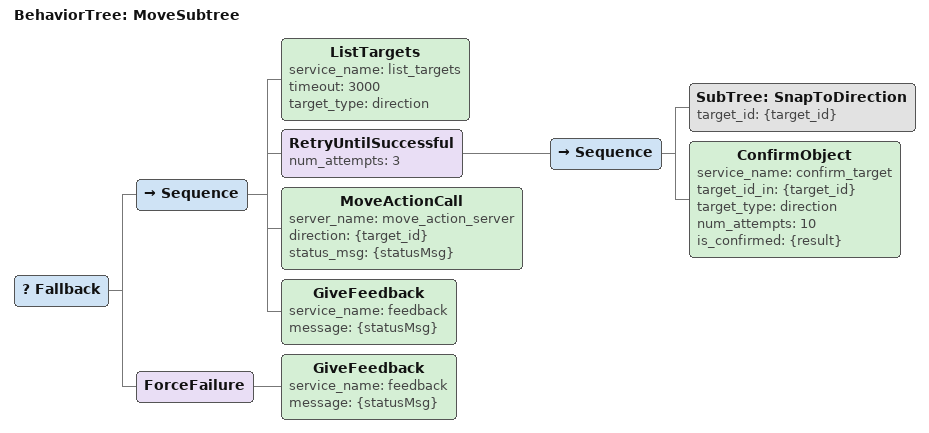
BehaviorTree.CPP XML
<root BTCPP_format="4">
    <BehaviorTree ID="MoveSubtree">
        <Fallback>
            <Sequence>
                <ListTargets service_name="list_targets"
                             timeout="3000"
                             target_type="direction"/>
                <RetryUntilSuccessful num_attempts="3">
                    <Sequence>
                        <SubTree ID="SnapToDirection" target_id="{target_id}"/>
                        <ConfirmObject service_name="confirm_target"
                                        target_id_in="{target_id}"
                                        target_type="direction"
                                        num_attempts="10"
                                        is_confirmed="{result}"/>
                    </Sequence>
                </RetryUntilSuccessful>
                <MoveActionCall server_name = "move_action_server"
                                direction = "{target_id}"
                                status_msg="{statusMsg}"/>
                <GiveFeedback service_name="feedback"
                                message="{statusMsg}"/>

            </Sequence>
            <ForceFailure>
                <GiveFeedback service_name="feedback"
                              message="{statusMsg}"/>
            </ForceFailure>
        </Fallback>
    </BehaviorTree>
</root>
